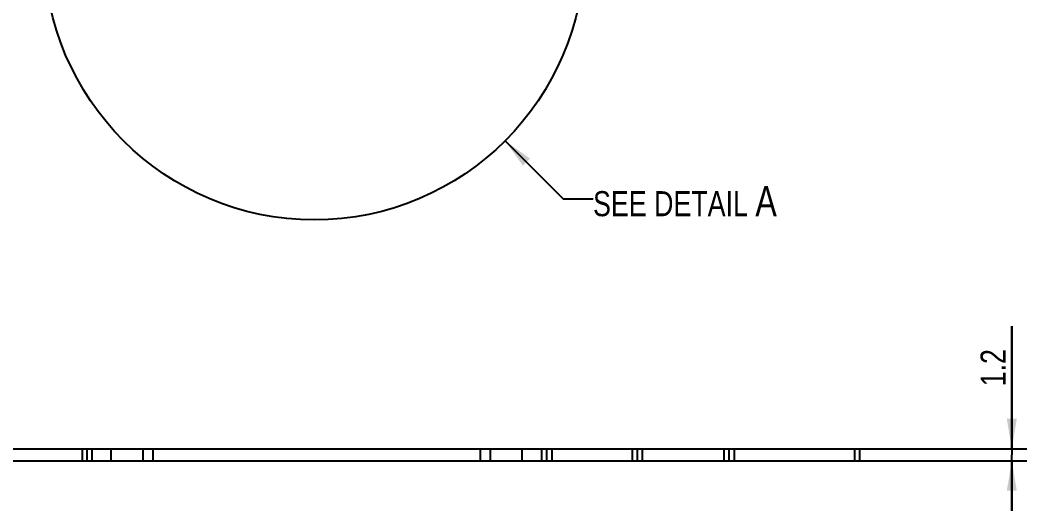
# Model space of a CAD drawing. Header units: millimetres. Extents: x 0 to 594, y 0 to 420.
# Drawn here: x 114.6 to 215.1, y 217 to 265.9 of the extents above; entities that cross this region are included whole.
import ezdxf

# ---------------------------------------------------------------- set-up
doc = ezdxf.new("R2010")
doc.units = ezdxf.units.MM
doc.header["$LTSCALE"] = 32.67
doc.layers.get('0').update_dxf_attribs({"linetype": 'CONTINUOUS'})
doc.layers.add('ASSEM_MEM', color=7, linetype='CONTINUOUS')
doc.styles.get("Standard").update_dxf_attribs({"font": 'txt', "width": 0.8})
doc.dimstyles.new('DIMSTYLE_1', dxfattribs={"dimtxt": 2.5, "dimasz": 3, "dimexe": 1.5, "dimexo": 1.2, "dimtad": 1, "dimdsep": 46, "dimtxsty": 'STANDARD', "dimblk": '_FILLED', "dimblk1": '_FILLED', "dimblk2": '_FILLED', "dimcen": 0.09, "dimazin": 2, "dimtp": 0.01, "dimtm": 0.01, "dimtfac": 1, "dimtofl": 0, "dimtmove": 0, "dimatfit": 3, "dimldrblk": '_FILLED', "dimfxl": 1, "dimtolj": 1, "dimarcsym": 0})
doc.dimstyles.get("Standard").update_dxf_attribs({"dimtxt": 2.5, "dimasz": 3, "dimexe": 1.5, "dimexo": 1.2, "dimtad": 1, "dimdsep": 46, "dimtxsty": 'STANDARD', "dimblk": '_FILLED', "dimblk1": '_FILLED', "dimblk2": '_FILLED', "dimcen": 0.09, "dimazin": 2, "dimtol": 1, "dimtp": 0.01, "dimtm": 0.01, "dimtfac": 1, "dimtofl": 0, "dimtmove": 0, "dimatfit": 3, "dimldrblk": '_FILLED', "dimfxl": 1, "dimtolj": 1, "dimarcsym": 0})

# ---------------------------------------------------------------- blocks, each defined once
blk = doc.blocks.new('_FILLED')
at = {"color": 0, "linetype": 'BYBLOCK'}
blk.add_solid([(0, 0), (-1, 0.167), (-1, -0.167)], dxfattribs=at)
blk = doc.blocks.new('*D0')
at = {"color": 7, "linetype": 'CONTINUOUS'}
for p, q in [((213.57, 223.16), (213.57, 235.39)), ((213.57, 235.39), (213.57, 222.56)), ((195.46, 223.16), (215.07, 223.16)), ((213.57, 216.96), (213.57, 222.56)), ((195.46, 221.96), (215.07, 221.96)), ((213.57, 221.96), (213.57, 216.96))]:
    blk.add_line(p, q, dxfattribs=at)
at = {"color": 7, "linetype": 'CONTINUOUS', "xscale": 3, "yscale": 3, "zscale": 3}
for p, rotation in [((213.57, 223.16), 270), ((213.57, 221.96), 90)]:
    blk.add_blockref('_FILLED', p, dxfattribs=dict(at, rotation=rotation))
at = {"color": 7, "linetype": 'CONTINUOUS', "insert": (210.45, 229.39), "char_height": 2.5, "width": 6, "attachment_point": 1, "rotation": 90, "line_spacing_factor": 0.9}
blk.add_mtext('1.2', dxfattribs=at)

msp = doc.modelspace()

# ---------------------------------------------------------------- linework, layer by layer
at = {"color": 7, "linetype": 'CONTINUOUS'}
msp.add_circle((143.938, 272.953), 26.941, dxfattribs=at)
at = {"layer": 'ASSEM_MEM', "color": 7, "linetype": 'CONTINUOUS'}
for p, q in [((79.714, 223.16), (198.364, 223.16)), ((120.764, 223.16), (120.764, 221.96)), ((121.264, 221.96), (121.264, 223.16)), ((121.764, 221.96), (121.764, 223.16)), ((123.664, 221.96), (123.664, 223.16)), ((126.814, 223.16), (126.814, 221.96)), ((127.814, 223.16), (127.814, 221.96)), ((160.514, 221.96), (160.514, 223.16)), ((161.514, 221.96), (161.514, 223.16)), ((164.664, 223.16), (164.664, 221.96)), ((166.664, 221.96), (166.664, 223.16)), ((167.164, 221.96), (167.164, 223.16)), ((167.664, 223.16), (167.664, 221.96)), ((175.664, 223.16), (175.664, 221.96)), ((176.164, 223.16), (176.164, 221.96)), ((176.664, 223.16), (176.664, 221.96)), ((184.864, 221.96), (184.864, 223.16)), ((185.364, 221.96), (185.364, 223.16)), ((185.864, 223.16), (185.864, 221.96)), ((197.864, 223.16), (197.864, 221.96)), ((198.364, 223.16), (198.364, 221.96)), ((79.714, 221.96), (198.364, 221.96))]:
    msp.add_line(p, q, dxfattribs=at)

# ---------------------------------------------------------------- texts
at = {"color": 7, "linetype": 'CONTINUOUS', "insert": (171.766, 249.375), "char_height": 2.5, "width": 24.4, "attachment_point": 1, "line_spacing_factor": 0.9}
msp.add_mtext('SEE DETAIL \\H3.0;A', dxfattribs=at)

# ---------------------------------------------------------------- dimensions: what is measured, and where the dimension line sits
at = {"color": 7, "linetype": 'CONTINUOUS'}
dim = msp.add_linear_dim(base=(213.575, 221.96), p1=(194.264, 223.16), p2=(194.264, 221.96), angle=270, dimstyle='DIMSTYLE_1', dxfattribs=at)
dim.commit()
dim.dimension.update_dxf_attribs({"geometry": '*D0', "text_midpoint": (213.575, 232.643), "dimtype": 160})

# ---------------------------------------------------------------- leaders
msp.add_leader([(162.988, 253.903), (168.766, 248.125), (171.766, 248.125)], dimstyle='STANDARD', override={"dimtad": 0}, dxfattribs=at)

doc.saveas('drawing.dxf')
